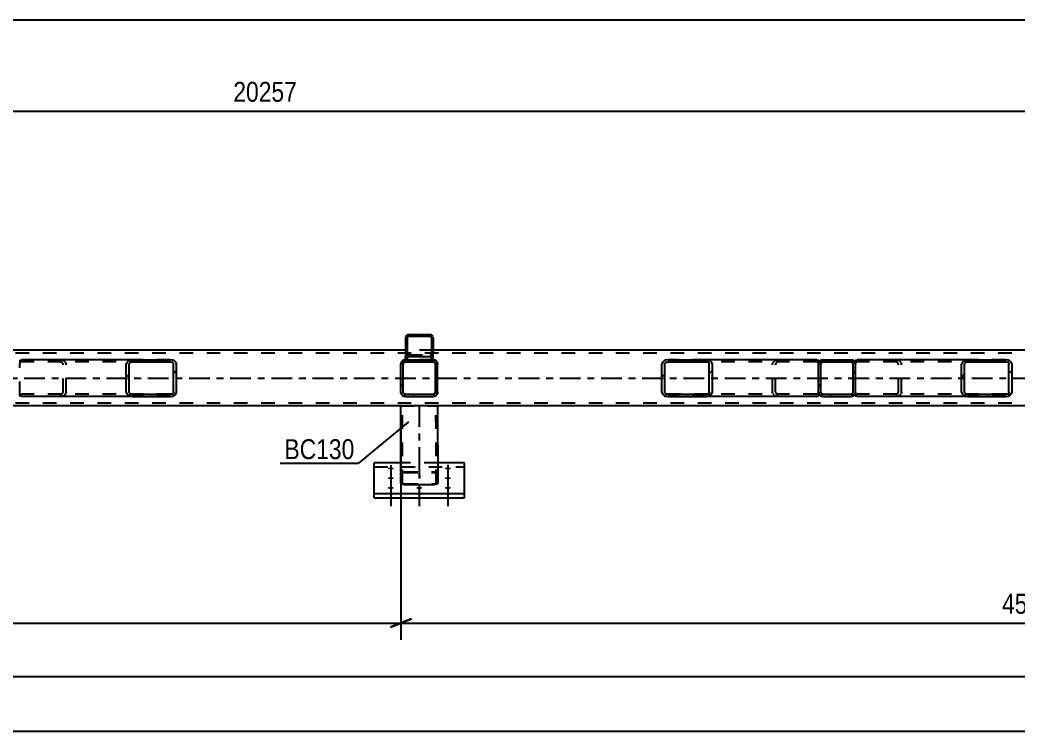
# Model space of a CAD drawing. Header units: millimetres. Extents: x -174 to 1015, y -641 to 200.
# Drawn here: x 423.4 to 566.7, y -306.3 to -204.1 of the extents above; entities that cross this region are included whole.
import ezdxf

# ---------------------------------------------------------------- set-up
doc = ezdxf.new("R2010")
doc.units = ezdxf.units.MM
doc.linetypes.add('DXK_LINE_DOT2', pattern=[3.9198, 1.9599, -1.9599])
doc.linetypes.add('DXK_LINE_DOT3', pattern=[5.9187, 2.979, -0.9799, 0.9799, -0.9799])
doc.styles.add('Arial Narrow', font='ARIALN.TTF', dxfattribs={"height": 0.2})

# ---------------------------------------------------------------- blocks, each defined once
blk = doc.blocks.new('Part-814735029-2453 - 2428')
at = {"linetype": 'Continuous'}
h = blk.add_hatch(dxfattribs=at)
h.set_pattern_fill('', scale=0.7, style=0, pattern_type=0)
h.set_pattern_definition([(45, (522.294, -258.1836), (-1.57154, 1.57154), [])])
h.paths.add_polyline_path([(521.96, -258.23), (522.29, -258.18), (522.58, -258.04), (522.77, -257.84), (522.84, -257.59), (522.84, -253.59), (522.77, -253.35), (522.58, -253.14), (522.29, -253), (521.96, -252.95), (516.47, -252.95), (516.13, -253), (515.85, -253.14), (515.66, -253.35), (515.59, -253.59), (515.59, -257.59), (515.66, -257.84), (515.85, -258.04), (516.13, -258.18), (516.47, -258.23)])
h.paths.add_polyline_path([(516.3, -257.89), (516.16, -257.82), (516.06, -257.71), (516.03, -257.59), (516.03, -253.59), (516.06, -253.47), (516.16, -253.37), (516.3, -253.3), (516.47, -253.27), (521.96, -253.27), (522.13, -253.3), (522.27, -253.37), (522.36, -253.47), (522.4, -253.59), (522.4, -257.59), (522.36, -257.71), (522.27, -257.82), (522.13, -257.89), (521.96, -257.91), (516.47, -257.91)])
at = {"color": 2, "linetype": 'Continuous'}
for p, q in [((515.66, -253.35), (515.59, -253.59)), ((515.59, -257.59), (515.59, -253.59)), ((516.03, -253.59), (516.06, -253.47)), ((516.03, -257.59), (516.03, -253.59)), ((516.47, -252.95), (516.13, -253)), ((516.3, -253.3), (516.47, -253.27)), ((516.47, -252.95), (521.96, -252.95)), ((516.47, -253.27), (521.96, -253.27)), ((537.84, -252.95), (521.96, -252.95)), ((522.29, -253), (521.96, -252.95)), ((521.96, -253.27), (522.13, -253.3)), ((522.36, -253.47), (522.4, -253.59)), ((522.4, -257.59), (522.4, -253.59)), ((522.84, -253.59), (522.77, -253.35)), ((522.84, -257.59), (522.84, -253.59)), ((537.84, -252.95), (538.1, -252.99)), ((538.1, -252.99), (538.1, -253)), ((538.1, -253), (538.1, -253.14)), ((538.1, -253.14), (538.1, -253.59)), ((515.59, -257.59), (515.66, -257.84)), ((516.06, -257.71), (516.03, -257.59)), ((516.47, -257.91), (516.3, -257.89)), ((516.47, -257.91), (521.96, -257.91)), ((522.13, -257.89), (521.96, -257.91)), ((522.4, -257.59), (522.36, -257.71)), ((522.77, -257.84), (522.84, -257.59)), ((538.1, -258.2), (538.1, -257.59)), ((516.13, -258.18), (516.47, -258.23)), ((516.47, -258.23), (521.96, -258.23)), ((521.96, -258.23), (522.29, -258.18)), ((537.84, -258.23), (521.96, -258.23)), ((537.84, -258.23), (538.1, -258.2))]:
    blk.add_line(p, q, dxfattribs=at)
at = {"color": 7, "linetype": 'DXK_LINE_DOT2'}
for p, q in [((521.96, -252.95), (516.47, -252.95)), ((537.84, -253.27), (516.47, -253.27)), ((531.47, -253.59), (531.54, -253.35)), ((531.47, -257.59), (531.47, -253.59)), ((531.95, -253.47), (531.91, -253.59)), ((531.91, -257.59), (531.91, -253.59)), ((532.02, -253), (532.35, -252.95)), ((532.35, -253.27), (532.18, -253.3)), ((538.01, -253.3), (537.84, -253.27)), ((538.1, -253.34), (538.01, -253.3)), ((538.1, -253.14), (538.1, -253.34)), ((538.1, -257.59), (538.1, -253.35)), ((537.84, -257.91), (516.47, -257.91)), ((531.54, -257.84), (531.47, -257.59)), ((531.91, -257.59), (531.95, -257.71)), ((532.18, -257.89), (532.35, -257.91)), ((537.84, -257.91), (538.01, -257.89)), ((538.01, -257.89), (538.1, -257.84)), ((521.96, -258.23), (516.47, -258.23)), ((532.35, -258.23), (532.02, -258.18))]:
    blk.add_line(p, q, dxfattribs=at)
at = {"color": 2, "linetype": 'Continuous'}
for centre, radius, start, end in [((516.33, -253.78), 0.802, 104.5548, 147.5897), ((516.4, -253.68), 0.401, 104.5548, 147.5897), ((522.03, -253.68), 0.401, 32.4103, 75.4452), ((522.09, -253.78), 0.802, 32.4103, 75.4452), ((516.33, -257.41), 0.802, 212.4103, 255.4452), ((516.4, -257.5), 0.401, 212.4103, 255.4452), ((522.03, -257.5), 0.401, 284.5548, 327.5897), ((522.09, -257.41), 0.802, 284.5548, 327.5897)]:
    blk.add_arc(centre, radius, start, end, dxfattribs=at)
at = {"color": 7, "linetype": 'DXK_LINE_DOT2'}
for centre, radius, start, end in [((532.22, -253.78), 0.802, 104.5548, 147.5897), ((532.28, -253.68), 0.401, 104.5548, 147.5897), ((532.22, -257.41), 0.802, 212.4103, 255.4452), ((532.28, -257.5), 0.401, 212.4103, 255.4452)]:
    blk.add_arc(centre, radius, start, end, dxfattribs=at)
blk = doc.blocks.new('Bolt-814735029-2440 - 2428')
at = {"linetype": 'Continuous'}
for points in [[(476.64, -268.71), (476.55, -268.71), (476.46, -268.7), (476.38, -268.69), (476.32, -268.66), (476.26, -268.64), (476.23, -268.61), (476.21, -268.58), (476.21, -268.55), (476.23, -268.52), (476.26, -268.49), (476.32, -268.46), (476.38, -268.44), (476.46, -268.43), (476.55, -268.42), (476.64, -268.41), (476.74, -268.42), (476.82, -268.43), (476.9, -268.44), (476.97, -268.46), (477.02, -268.49), (477.06, -268.52), (477.08, -268.55), (477.08, -268.58), (477.06, -268.61), (477.02, -268.64), (476.97, -268.66), (476.9, -268.69), (476.82, -268.7), (476.74, -268.71)], [(484.84, -268.71), (484.75, -268.71), (484.66, -268.7), (484.58, -268.68), (484.52, -268.66), (484.46, -268.64), (484.43, -268.61), (484.41, -268.58), (484.41, -268.55), (484.43, -268.52), (484.46, -268.49), (484.52, -268.46), (484.58, -268.44), (484.66, -268.43), (484.75, -268.42), (484.84, -268.41), (484.94, -268.42), (485.02, -268.43), (485.1, -268.44), (485.17, -268.46), (485.22, -268.49), (485.26, -268.52), (485.28, -268.55), (485.28, -268.58), (485.26, -268.61), (485.22, -268.64), (485.17, -268.66), (485.1, -268.68), (485.02, -268.7), (484.94, -268.71)], [(476.64, -270.12), (476.55, -270.11), (476.46, -270.1), (476.38, -270.09), (476.32, -270.07), (476.26, -270.04), (476.23, -270.01), (476.21, -269.98), (476.21, -269.95), (476.23, -269.92), (476.26, -269.89), (476.32, -269.87), (476.38, -269.84), (476.46, -269.83), (476.55, -269.82), (476.64, -269.82), (476.74, -269.82), (476.82, -269.83), (476.9, -269.84), (476.97, -269.87), (477.02, -269.89), (477.06, -269.92), (477.08, -269.95), (477.08, -269.98), (477.06, -270.01), (477.02, -270.04), (476.97, -270.07), (476.9, -270.09), (476.82, -270.1), (476.74, -270.11)], [(484.84, -270.12), (484.75, -270.11), (484.66, -270.1), (484.58, -270.09), (484.52, -270.07), (484.46, -270.04), (484.43, -270.01), (484.41, -269.98), (484.41, -269.95), (484.43, -269.92), (484.46, -269.89), (484.52, -269.86), (484.58, -269.84), (484.66, -269.83), (484.75, -269.82), (484.84, -269.82), (484.94, -269.82), (485.02, -269.83), (485.1, -269.84), (485.17, -269.86), (485.22, -269.89), (485.26, -269.92), (485.28, -269.95), (485.28, -269.98), (485.26, -270.01), (485.22, -270.04), (485.17, -270.07), (485.1, -270.09), (485.02, -270.1), (484.94, -270.11)], [(476.64, -271.52), (476.55, -271.52), (476.46, -271.51), (476.38, -271.49), (476.32, -271.47), (476.26, -271.44), (476.23, -271.41), (476.21, -271.38), (476.21, -271.35), (476.23, -271.32), (476.26, -271.29), (476.32, -271.27), (476.38, -271.25), (476.46, -271.23), (476.55, -271.22), (476.64, -271.22), (476.74, -271.22), (476.82, -271.23), (476.9, -271.25), (476.97, -271.27), (477.02, -271.29), (477.06, -271.32), (477.08, -271.35), (477.08, -271.38), (477.06, -271.41), (477.02, -271.44), (476.97, -271.47), (476.9, -271.49), (476.82, -271.51), (476.74, -271.52)], [(480.74, -271.52), (480.65, -271.52), (480.56, -271.51), (480.49, -271.49), (480.42, -271.47), (480.36, -271.44), (480.33, -271.41), (480.31, -271.38), (480.31, -271.35), (480.33, -271.32), (480.36, -271.29), (480.42, -271.27), (480.49, -271.25), (480.56, -271.23), (480.65, -271.22), (480.74, -271.22), (480.84, -271.22), (480.92, -271.23), (481, -271.25), (481.07, -271.27), (481.12, -271.29), (481.16, -271.32), (481.18, -271.35), (481.18, -271.38), (481.16, -271.41), (481.12, -271.44), (481.07, -271.47), (481, -271.49), (480.92, -271.51), (480.84, -271.52)], [(484.84, -271.52), (484.75, -271.51), (484.66, -271.51), (484.58, -271.49), (484.52, -271.47), (484.46, -271.44), (484.43, -271.41), (484.41, -271.38), (484.41, -271.35), (484.43, -271.32), (484.46, -271.29), (484.52, -271.27), (484.58, -271.25), (484.66, -271.23), (484.75, -271.22), (484.84, -271.22), (484.94, -271.22), (485.02, -271.23), (485.1, -271.25), (485.17, -271.27), (485.22, -271.29), (485.26, -271.32), (485.28, -271.35), (485.28, -271.38), (485.26, -271.41), (485.22, -271.44), (485.17, -271.47), (485.1, -271.49), (485.02, -271.51), (484.94, -271.51)]]:
    blk.add_hatch(color=1, dxfattribs=at).paths.add_polyline_path(points)
at = {"color": 1, "linetype": 'Continuous'}
for p, q in [((476.64, -268.08), (476.64, -271.19)), ((484.84, -268.07), (484.84, -271.19)), ((476.64, -269.48), (476.64, -272.6)), ((484.84, -269.48), (484.84, -272.6)), ((476.64, -270.88), (476.64, -274)), ((480.74, -270.88), (480.74, -274)), ((484.84, -270.88), (484.84, -274))]:
    blk.add_line(p, q, dxfattribs=at)
at = {"color": 1, "linetype": 'DXK_LINE_DOT2'}
blk.add_line((480.74, -268.07), (480.74, -271.19), dxfattribs=at)
blk = doc.blocks.new('Part-814735029-2441 - 2428')
at = {"color": 2, "linetype": 'Continuous'}
for p, q in [((474.25, -272.79), (474.25, -267.74)), ((478.1, -267.74), (474.25, -267.74)), ((487.25, -267.74), (483.38, -267.74)), ((487.25, -272.79), (487.25, -267.74)), ((474.25, -272.19), (487.25, -272.19)), ((474.25, -272.79), (487.25, -272.79))]:
    blk.add_line(p, q, dxfattribs=at)
at = {"color": 7, "linetype": 'DXK_LINE_DOT2'}
for p, q in [((478.14, -267.74), (478.1, -267.74)), ((483.38, -267.74), (478.14, -267.74)), ((474.25, -268.34), (487.25, -268.34))]:
    blk.add_line(p, q, dxfattribs=at)
blk = doc.blocks.new('Part-814735029-2506 - 2428')
at = {"linetype": 'Continuous'}
h = blk.add_hatch(dxfattribs=at)
h.set_pattern_fill('', scale=0.7, style=0, pattern_type=0)
h.set_pattern_definition([(45, (565.3502, -258.1836), (-1.57154, 1.57154), [])])
h.paths.add_polyline_path([(565.01, -258.23), (565.35, -258.18), (565.64, -258.04), (565.83, -257.84), (565.89, -257.59), (565.89, -253.59), (565.83, -253.35), (565.64, -253.14), (565.35, -253), (565.01, -252.95), (559.52, -252.95), (559.19, -253), (558.9, -253.14), (558.71, -253.35), (558.64, -253.59), (558.64, -257.59), (558.71, -257.84), (558.9, -258.04), (559.19, -258.18), (559.52, -258.23)])
h.paths.add_polyline_path([(559.35, -257.89), (559.21, -257.82), (559.12, -257.71), (559.08, -257.59), (559.08, -253.59), (559.12, -253.47), (559.21, -253.37), (559.35, -253.3), (559.52, -253.27), (565.01, -253.27), (565.18, -253.3), (565.32, -253.37), (565.42, -253.47), (565.45, -253.59), (565.45, -257.59), (565.42, -257.71), (565.32, -257.82), (565.18, -257.89), (565.01, -257.91), (559.52, -257.91)])
at = {"color": 2, "linetype": 'Continuous'}
for p, q in [((543.38, -252.99), (543.64, -252.95)), ((543.38, -252.99), (543.38, -253.59)), ((559.52, -252.95), (543.64, -252.95)), ((558.71, -253.35), (558.64, -253.59)), ((558.64, -257.59), (558.64, -253.59)), ((559.08, -253.59), (559.12, -253.47)), ((559.08, -257.59), (559.08, -253.59)), ((559.52, -252.95), (559.19, -253)), ((559.35, -253.3), (559.52, -253.27)), ((559.52, -252.95), (565.01, -252.95)), ((559.52, -253.27), (565.01, -253.27)), ((565.35, -253), (565.01, -252.95)), ((565.01, -253.27), (565.18, -253.3)), ((565.42, -253.47), (565.45, -253.59)), ((565.45, -257.59), (565.45, -253.59)), ((565.89, -253.59), (565.83, -253.35)), ((565.89, -257.59), (565.89, -253.59)), ((543.38, -258.18), (543.38, -257.59)), ((558.64, -257.59), (558.71, -257.84)), ((559.12, -257.71), (559.08, -257.59)), ((559.52, -257.91), (559.35, -257.89)), ((559.52, -257.91), (565.01, -257.91)), ((565.18, -257.89), (565.01, -257.91)), ((565.45, -257.59), (565.42, -257.71)), ((565.83, -257.84), (565.89, -257.59)), ((543.38, -258.2), (543.38, -258.18)), ((543.64, -258.23), (543.38, -258.2)), ((559.52, -258.23), (543.64, -258.23)), ((559.19, -258.18), (559.52, -258.23)), ((559.52, -258.23), (565.01, -258.23)), ((565.01, -258.23), (565.35, -258.18))]:
    blk.add_line(p, q, dxfattribs=at)
at = {"color": 7, "linetype": 'DXK_LINE_DOT2'}
for p, q in [((543.38, -252.99), (543.38, -253.34)), ((543.47, -253.3), (543.38, -253.34)), ((543.38, -258.04), (543.38, -253.59)), ((543.64, -253.27), (543.47, -253.3)), ((565.01, -253.27), (543.64, -253.27)), ((549.13, -252.95), (549.46, -253)), ((549.3, -253.3), (549.13, -253.27)), ((549.57, -253.59), (549.53, -253.47)), ((549.57, -257.59), (549.57, -253.59)), ((549.94, -253.35), (550.01, -253.59)), ((550.01, -257.59), (550.01, -253.59)), ((565.01, -252.95), (559.52, -252.95)), ((543.38, -257.84), (543.47, -257.89)), ((543.47, -257.89), (543.64, -257.91)), ((565.01, -257.91), (543.64, -257.91)), ((549.13, -257.91), (549.3, -257.89)), ((549.53, -257.71), (549.57, -257.59)), ((550.01, -257.59), (549.94, -257.84)), ((549.46, -258.18), (549.13, -258.23)), ((565.01, -258.23), (559.52, -258.23))]:
    blk.add_line(p, q, dxfattribs=at)
for centre, radius, start, end in [((549.2, -253.68), 0.401, 32.4104, 75.4452), ((549.26, -253.78), 0.802, 32.4104, 75.4452), ((549.2, -257.5), 0.401, 284.5548, 327.5896), ((549.26, -257.41), 0.802, 284.5548, 327.5896)]:
    blk.add_arc(centre, radius, start, end, dxfattribs=at)
at = {"color": 2, "linetype": 'Continuous'}
for centre, radius, start, end in [((559.39, -253.78), 0.802, 104.5548, 147.5896), ((559.46, -253.68), 0.401, 104.5548, 147.5896), ((565.08, -253.68), 0.401, 32.4104, 75.4452), ((565.15, -253.78), 0.802, 32.4104, 75.4452), ((559.39, -257.41), 0.802, 212.4104, 255.4452), ((559.46, -257.5), 0.401, 212.4104, 255.4452), ((565.08, -257.5), 0.401, 284.5548, 327.5896), ((565.15, -257.41), 0.802, 284.5548, 327.5896)]:
    blk.add_arc(centre, radius, start, end, dxfattribs=at)
blk = doc.blocks.new('Part-814735029-2469 - 2428')
at = {"color": 2, "linetype": 'Continuous'}
for p, q in [((478.11, -270.7), (478.1, -259.59)), ((483.38, -259.59), (483.39, -270.7)), ((478.14, -270.77), (478.11, -270.7)), ((478.25, -270.82), (478.14, -270.77)), ((478.4, -270.86), (478.25, -270.82)), ((478.59, -270.87), (478.4, -270.86)), ((478.59, -270.87), (482.91, -270.87)), ((483.09, -270.86), (482.91, -270.87)), ((483.24, -270.82), (483.09, -270.86)), ((483.35, -270.77), (483.24, -270.82)), ((483.39, -270.7), (483.35, -270.77))]:
    blk.add_line(p, q, dxfattribs=at)
at = {"color": 7, "linetype": 'DXK_LINE_DOT2'}
for p, q in [((478.1, -259.59), (483.38, -259.59)), ((478.35, -270.7), (478.34, -259.59)), ((483.15, -270.7), (483.14, -259.59)), ((478.11, -269.23), (478.14, -269.16)), ((478.14, -269.16), (478.25, -269.11)), ((478.25, -269.11), (478.4, -269.08)), ((478.36, -269.2), (478.35, -269.23)), ((478.42, -269.17), (478.36, -269.2)), ((478.4, -269.08), (478.59, -269.06)), ((478.49, -269.15), (478.42, -269.17)), ((478.59, -269.14), (478.49, -269.15)), ((478.59, -269.06), (482.91, -269.06)), ((478.59, -269.14), (482.91, -269.14)), ((482.91, -269.06), (483.09, -269.08)), ((483, -269.15), (482.91, -269.14)), ((483.07, -269.17), (483, -269.15)), ((483.07, -269.17), (483.09, -269.18)), ((483.09, -269.08), (483.24, -269.11)), ((483.09, -269.18), (483.13, -269.2)), ((483.15, -269.23), (483.13, -269.2)), ((483.24, -269.11), (483.35, -269.16)), ((483.35, -269.16), (483.39, -269.23)), ((478.35, -270.7), (478.36, -270.74)), ((478.36, -270.74), (478.42, -270.76)), ((478.42, -270.76), (478.49, -270.78)), ((478.49, -270.78), (478.59, -270.79)), ((478.59, -270.79), (482.91, -270.79)), ((482.91, -270.79), (483, -270.78)), ((483, -270.78), (483.07, -270.76)), ((483.07, -270.76), (483.13, -270.74)), ((483.13, -270.74), (483.15, -270.7))]:
    blk.add_line(p, q, dxfattribs=at)
at = {"color": 7, "linetype": 'DXK_LINE_DOT3'}
blk.add_line((480.74, -259.59), (480.75, -269.97), dxfattribs=at)
blk = doc.blocks.new('Part-814735029-2471 - 2428')
at = {"linetype": 'Continuous'}
h = blk.add_hatch(dxfattribs=at)
h.set_pattern_fill('', scale=0.7, style=0, pattern_type=0)
h.set_pattern_definition([(45, (542.9853, -258.1836), (-1.57154, 1.57154), [])])
h.paths.add_polyline_path([(542.74, -258.23), (542.99, -258.18), (543.19, -258.04), (543.33, -257.84), (543.38, -257.59), (543.38, -253.59), (543.33, -253.35), (543.19, -253.14), (542.99, -253), (542.74, -252.95), (538.74, -252.95), (538.5, -253), (538.29, -253.14), (538.15, -253.35), (538.1, -253.59), (538.1, -257.59), (538.15, -257.84), (538.29, -258.04), (538.5, -258.18), (538.74, -258.23)])
h.paths.add_polyline_path([(538.62, -257.89), (538.51, -257.82), (538.44, -257.71), (538.42, -257.59), (538.42, -253.59), (538.44, -253.47), (538.51, -253.37), (538.62, -253.3), (538.74, -253.27), (542.74, -253.27), (542.86, -253.3), (542.97, -253.37), (543.04, -253.47), (543.06, -253.59), (543.06, -257.59), (543.04, -257.71), (542.97, -257.82), (542.86, -257.89), (542.74, -257.91), (538.74, -257.91)])
at = {"color": 7, "linetype": 'DXK_LINE_DOT2'}
for p, q in [((538.1, -253.59), (538.15, -253.35)), ((538.1, -257.59), (538.1, -253.59)), ((538.44, -253.47), (538.42, -253.59)), ((538.42, -257.59), (538.42, -253.59)), ((538.5, -253), (538.74, -252.95)), ((538.74, -253.27), (538.62, -253.3)), ((538.74, -252.95), (542.74, -252.95)), ((538.74, -253.27), (542.74, -253.27)), ((542.74, -252.95), (542.99, -253)), ((542.86, -253.3), (542.74, -253.27)), ((543.06, -253.59), (543.04, -253.47)), ((543.06, -257.59), (543.06, -253.59)), ((543.33, -253.35), (543.38, -253.59)), ((543.38, -257.59), (543.38, -253.59)), ((538.15, -257.84), (538.1, -257.59)), ((538.42, -257.59), (538.44, -257.71)), ((538.62, -257.89), (538.74, -257.91)), ((538.74, -257.91), (542.74, -257.91)), ((542.74, -257.91), (542.86, -257.89)), ((543.04, -257.71), (543.06, -257.59)), ((543.38, -257.59), (543.33, -257.84)), ((538.74, -258.23), (538.5, -258.18)), ((538.74, -258.23), (542.74, -258.23)), ((542.99, -258.18), (542.74, -258.23))]:
    blk.add_line(p, q, dxfattribs=at)
at = {"color": 2, "linetype": 'Continuous'}
for p, q in [((538.15, -253.35), (538.1, -253.59)), ((538.1, -257.59), (538.1, -253.59)), ((538.42, -253.59), (538.44, -253.47)), ((538.42, -257.59), (538.42, -253.59)), ((538.74, -252.95), (538.5, -253)), ((538.62, -253.3), (538.74, -253.27)), ((538.74, -252.95), (542.74, -252.95)), ((538.74, -253.27), (542.74, -253.27)), ((542.99, -253), (542.74, -252.95)), ((542.74, -253.27), (542.86, -253.3)), ((543.04, -253.47), (543.06, -253.59)), ((543.06, -257.59), (543.06, -253.59)), ((543.38, -253.59), (543.33, -253.35)), ((543.38, -257.59), (543.38, -253.59)), ((538.1, -257.59), (538.15, -257.84)), ((538.44, -257.71), (538.42, -257.59)), ((538.74, -257.91), (538.62, -257.89)), ((538.74, -257.91), (542.74, -257.91)), ((542.86, -257.89), (542.74, -257.91)), ((543.06, -257.59), (543.04, -257.71)), ((543.33, -257.84), (543.38, -257.59)), ((538.5, -258.18), (538.74, -258.23)), ((538.74, -258.23), (542.74, -258.23)), ((542.74, -258.23), (542.99, -258.18))]:
    blk.add_line(p, q, dxfattribs=at)
at = {"color": 7, "linetype": 'DXK_LINE_DOT2'}
for centre, radius, start, end in [((538.74, -253.59), 0.64, 112.5, 157.5), ((538.74, -253.59), 0.32, 112.5, 157.5), ((542.74, -253.59), 0.32, 22.5, 67.5), ((542.74, -253.59), 0.64, 22.5, 67.5), ((538.74, -257.59), 0.64, 202.5, 247.5), ((538.74, -257.59), 0.32, 202.5, 247.5), ((542.74, -257.59), 0.32, 292.5, 337.5), ((542.74, -257.59), 0.64, 292.5, 337.5)]:
    blk.add_arc(centre, radius, start, end, dxfattribs=at)
at = {"color": 2, "linetype": 'Continuous'}
for centre, radius, start, end in [((538.74, -253.59), 0.64, 112.5, 157.5), ((538.74, -253.59), 0.32, 112.5, 157.5), ((542.74, -253.59), 0.32, 22.5, 67.5), ((542.74, -253.59), 0.64, 22.5, 67.5), ((538.74, -257.59), 0.64, 202.5, 247.5), ((538.74, -257.59), 0.32, 202.5, 247.5), ((542.74, -257.59), 0.32, 292.5, 337.5), ((542.74, -257.59), 0.64, 292.5, 337.5)]:
    blk.add_arc(centre, radius, start, end, dxfattribs=at)
blk = doc.blocks.new('Part-814735029-2475 - 2428')
at = {"linetype": 'Continuous'}
h = blk.add_hatch(dxfattribs=at)
h.set_pattern_fill('', scale=0.7, style=0, pattern_type=0)
h.set_pattern_definition([(45, (445.3514, -258.1836), (-1.57154, 1.57154), [])])
h.paths.add_polyline_path([(445.02, -258.23), (445.35, -258.18), (445.64, -258.04), (445.83, -257.84), (445.89, -257.59), (445.89, -253.59), (445.83, -253.35), (445.64, -253.14), (445.35, -253), (445.02, -252.95), (439.52, -252.95), (439.19, -253), (438.9, -253.14), (438.71, -253.35), (438.65, -253.59), (438.65, -257.59), (438.71, -257.84), (438.9, -258.04), (439.19, -258.18), (439.52, -258.23)])
h.paths.add_polyline_path([(439.36, -257.89), (439.21, -257.82), (439.12, -257.71), (439.08, -257.59), (439.08, -253.59), (439.12, -253.47), (439.21, -253.37), (439.36, -253.3), (439.52, -253.27), (445.02, -253.27), (445.18, -253.3), (445.33, -253.37), (445.42, -253.47), (445.45, -253.59), (445.45, -257.59), (445.42, -257.71), (445.33, -257.82), (445.18, -257.89), (445.02, -257.91), (439.52, -257.91)])
at = {"color": 2, "linetype": 'Continuous'}
for p, q in [((423.38, -252.99), (423.64, -252.95)), ((423.38, -252.99), (423.38, -253.59)), ((439.52, -252.95), (423.64, -252.95)), ((438.71, -253.35), (438.65, -253.59)), ((438.65, -257.59), (438.65, -253.59)), ((439.08, -253.59), (439.12, -253.47)), ((439.08, -257.59), (439.08, -253.59)), ((439.52, -252.95), (439.19, -253)), ((439.36, -253.3), (439.52, -253.27)), ((439.52, -252.95), (445.02, -252.95)), ((439.52, -253.27), (445.02, -253.27)), ((445.35, -253), (445.02, -252.95)), ((445.02, -253.27), (445.18, -253.3)), ((445.42, -253.47), (445.45, -253.59)), ((445.45, -257.59), (445.45, -253.59)), ((445.89, -253.59), (445.83, -253.35)), ((445.89, -257.59), (445.89, -253.59)), ((423.38, -258.18), (423.38, -257.59)), ((438.65, -257.59), (438.71, -257.84)), ((439.12, -257.71), (439.08, -257.59)), ((439.52, -257.91), (439.36, -257.89)), ((439.52, -257.91), (445.02, -257.91)), ((445.18, -257.89), (445.02, -257.91)), ((445.45, -257.59), (445.42, -257.71)), ((445.83, -257.84), (445.89, -257.59)), ((423.38, -258.2), (423.38, -258.18)), ((423.64, -258.23), (423.38, -258.2)), ((439.52, -258.23), (423.64, -258.23)), ((439.19, -258.18), (439.52, -258.23)), ((439.52, -258.23), (445.02, -258.23)), ((445.02, -258.23), (445.35, -258.18))]:
    blk.add_line(p, q, dxfattribs=at)
at = {"color": 7, "linetype": 'DXK_LINE_DOT2'}
for p, q in [((423.38, -252.99), (423.38, -253.34)), ((423.47, -253.3), (423.38, -253.34)), ((423.38, -258.04), (423.38, -253.59)), ((423.64, -253.27), (423.47, -253.3)), ((445.02, -253.27), (423.64, -253.27)), ((429.13, -252.95), (429.47, -253)), ((429.3, -253.3), (429.13, -253.27)), ((429.57, -253.59), (429.54, -253.47)), ((429.57, -257.59), (429.57, -253.59)), ((429.94, -253.35), (430.01, -253.59)), ((430.01, -257.59), (430.01, -253.59)), ((445.02, -252.95), (439.52, -252.95)), ((423.38, -257.84), (423.47, -257.89)), ((423.47, -257.89), (423.64, -257.91)), ((445.02, -257.91), (423.64, -257.91)), ((429.13, -257.91), (429.3, -257.89)), ((429.54, -257.71), (429.57, -257.59)), ((430.01, -257.59), (429.94, -257.84)), ((429.47, -258.18), (429.13, -258.23)), ((445.02, -258.23), (439.52, -258.23))]:
    blk.add_line(p, q, dxfattribs=at)
for centre, radius, start, end in [((429.2, -253.68), 0.401, 32.4103, 75.4452), ((429.26, -253.78), 0.802, 32.4103, 75.4452), ((429.2, -257.5), 0.401, 284.5548, 327.5897), ((429.26, -257.41), 0.802, 284.5548, 327.5897)]:
    blk.add_arc(centre, radius, start, end, dxfattribs=at)
at = {"color": 2, "linetype": 'Continuous'}
for centre, radius, start, end in [((439.39, -253.78), 0.802, 104.5548, 147.5897), ((439.46, -253.68), 0.401, 104.5548, 147.5897), ((445.08, -253.68), 0.401, 32.4103, 75.4452), ((445.15, -253.78), 0.802, 32.4103, 75.4452), ((439.39, -257.41), 0.802, 212.4103, 255.4452), ((439.46, -257.5), 0.401, 212.4103, 255.4452), ((445.08, -257.5), 0.401, 284.5548, 327.5897), ((445.15, -257.41), 0.802, 284.5548, 327.5897)]:
    blk.add_arc(centre, radius, start, end, dxfattribs=at)
blk = doc.blocks.new('Part-814735029-2514 - 2428')
at = {"linetype": 'Continuous'}
h = blk.add_hatch(dxfattribs=at)
h.set_pattern_fill('', scale=0.7, style=0, pattern_type=0)
h.set_pattern_definition([(45, (482.9897, -258.1836), (-1.57154, 1.57154), [])])
h.paths.add_polyline_path([(482.74, -258.23), (482.99, -258.18), (483.2, -258.04), (483.34, -257.84), (483.38, -257.59), (483.38, -253.59), (483.34, -253.35), (483.2, -253.14), (482.99, -253), (482.74, -252.95), (478.74, -252.95), (478.5, -253), (478.29, -253.14), (478.15, -253.35), (478.1, -253.59), (478.1, -257.59), (478.15, -257.84), (478.29, -258.04), (478.5, -258.18), (478.74, -258.23)])
h.paths.add_polyline_path([(478.62, -257.89), (478.52, -257.82), (478.45, -257.71), (478.42, -257.59), (478.42, -253.59), (478.45, -253.47), (478.52, -253.37), (478.62, -253.3), (478.74, -253.27), (482.74, -253.27), (482.87, -253.3), (482.97, -253.37), (483.04, -253.47), (483.06, -253.59), (483.06, -257.59), (483.04, -257.71), (482.97, -257.82), (482.87, -257.89), (482.74, -257.91), (478.74, -257.91)])
at = {"color": 7, "linetype": 'DXK_LINE_DOT2'}
for p, q in [((478.1, -253.59), (478.15, -253.35)), ((478.1, -257.59), (478.1, -253.59)), ((478.45, -253.47), (478.42, -253.59)), ((478.42, -257.59), (478.42, -253.59)), ((478.5, -253), (478.74, -252.95)), ((478.74, -253.27), (478.62, -253.3)), ((482.74, -252.95), (478.74, -252.95)), ((478.74, -253.27), (482.74, -253.27)), ((482.74, -252.95), (482.99, -253)), ((482.87, -253.3), (482.74, -253.27)), ((483.06, -253.59), (483.04, -253.47)), ((483.06, -257.59), (483.06, -253.59)), ((483.34, -253.35), (483.38, -253.59)), ((483.38, -257.59), (483.38, -253.59)), ((478.15, -257.84), (478.1, -257.59)), ((478.42, -257.59), (478.45, -257.71)), ((478.62, -257.89), (478.74, -257.91)), ((478.74, -257.91), (482.74, -257.91)), ((482.74, -257.91), (482.87, -257.89)), ((483.04, -257.71), (483.06, -257.59)), ((483.38, -257.59), (483.34, -257.84)), ((478.74, -258.23), (478.5, -258.18)), ((478.74, -258.23), (482.74, -258.23)), ((482.99, -258.18), (482.74, -258.23))]:
    blk.add_line(p, q, dxfattribs=at)
at = {"color": 2, "linetype": 'Continuous'}
for p, q in [((478.15, -253.35), (478.1, -253.59)), ((478.1, -257.59), (478.1, -253.59)), ((478.42, -253.59), (478.45, -253.47)), ((478.42, -257.59), (478.42, -253.59)), ((478.74, -252.95), (478.5, -253)), ((478.62, -253.3), (478.74, -253.27)), ((478.74, -252.95), (482.74, -252.95)), ((478.74, -253.27), (482.74, -253.27)), ((482.99, -253), (482.74, -252.95)), ((482.74, -253.27), (482.87, -253.3)), ((483.04, -253.47), (483.06, -253.59)), ((483.06, -257.59), (483.06, -253.59)), ((483.38, -253.59), (483.34, -253.35)), ((483.38, -257.59), (483.38, -253.59)), ((478.1, -257.59), (478.15, -257.84)), ((478.45, -257.71), (478.42, -257.59)), ((478.74, -257.91), (478.62, -257.89)), ((478.74, -257.91), (482.74, -257.91)), ((482.87, -257.89), (482.74, -257.91)), ((483.06, -257.59), (483.04, -257.71)), ((483.34, -257.84), (483.38, -257.59)), ((478.5, -258.18), (478.74, -258.23)), ((478.74, -258.23), (482.74, -258.23)), ((482.74, -258.23), (482.99, -258.18))]:
    blk.add_line(p, q, dxfattribs=at)
at = {"color": 7, "linetype": 'DXK_LINE_DOT2'}
for centre, radius, start, end in [((478.74, -253.59), 0.64, 112.5, 157.5), ((478.74, -253.59), 0.32, 112.5, 157.5), ((482.74, -253.59), 0.32, 22.5, 67.5), ((482.74, -253.59), 0.64, 22.5, 67.5), ((478.74, -257.59), 0.64, 202.5, 247.5), ((478.74, -257.59), 0.32, 202.5, 247.5), ((482.74, -257.59), 0.32, 292.5, 337.5), ((482.74, -257.59), 0.64, 292.5, 337.5)]:
    blk.add_arc(centre, radius, start, end, dxfattribs=at)
at = {"color": 2, "linetype": 'Continuous'}
for centre, radius, start, end in [((478.74, -253.59), 0.64, 112.5, 157.5), ((478.74, -253.59), 0.32, 112.5, 157.5), ((482.74, -253.59), 0.32, 22.5, 67.5), ((482.74, -253.59), 0.64, 22.5, 67.5), ((478.74, -257.59), 0.64, 202.5, 247.5), ((478.74, -257.59), 0.32, 202.5, 247.5), ((482.74, -257.59), 0.32, 292.5, 337.5), ((482.74, -257.59), 0.64, 292.5, 337.5)]:
    blk.add_arc(centre, radius, start, end, dxfattribs=at)
blk = doc.blocks.new('Part-814735029-2742 - 2428')
at = {"color": 7, "linetype": 'DXK_LINE_DOT2'}
for p, q in [((863.74, -251.99), (-67.26, -251.99)), ((482.74, -251.59), (478.74, -251.59)), ((863.74, -259.19), (-67.26, -259.19))]:
    blk.add_line(p, q, dxfattribs=at)
at = {"color": 2, "linetype": 'Continuous'}
for p, q in [((478.74, -251.59), (302.74, -251.59)), ((658.74, -251.59), (482.74, -251.59)), ((863.74, -259.59), (-67.26, -259.59))]:
    blk.add_line(p, q, dxfattribs=at)
at = {"color": 7, "linetype": 'DXK_LINE_DOT3'}
blk.add_line((-67.26, -255.59), (863.74, -255.59), dxfattribs=at)
blk = doc.blocks.new('Part-814735029-8055 - 2428')
at = {"linetype": 'Continuous'}
h = blk.add_hatch(dxfattribs=at)
h.set_pattern_fill('', scale=0.7, style=0, pattern_type=0)
h.set_pattern_definition([(45, (482.7437, -252.9011), (-1.5715, 1.5715), [])])
h.paths.add_polyline_path([(482.73, -252.95), (482.74, -252.9), (482.74, -249.82), (482.71, -249.63), (482.6, -249.47), (482.45, -249.37), (482.26, -249.33), (479.22, -249.33), (479.04, -249.37), (478.88, -249.47), (478.78, -249.63), (478.74, -249.82), (478.74, -252.9), (478.75, -252.95), (478.99, -252.95), (478.98, -252.9), (478.98, -249.82), (479, -249.72), (479.05, -249.64), (479.13, -249.59), (479.22, -249.57), (482.26, -249.57), (482.36, -249.59), (482.43, -249.64), (482.49, -249.72), (482.5, -249.82), (482.5, -252.9), (482.49, -252.95)])
at = {"color": 2, "linetype": 'Continuous'}
for p, q in [((479.22, -249.33), (479.04, -249.37)), ((479.22, -249.33), (482.26, -249.33)), ((482.45, -249.37), (482.26, -249.33)), ((478.78, -249.63), (478.74, -249.82)), ((478.74, -249.82), (478.74, -252.9)), ((478.98, -249.82), (479, -249.72)), ((478.98, -249.82), (478.98, -252.9)), ((479, -249.72), (479.05, -249.64)), ((479.05, -249.64), (479.13, -249.59)), ((479.13, -249.59), (479.22, -249.57)), ((479.22, -249.57), (482.26, -249.57)), ((482.26, -249.57), (482.36, -249.59)), ((482.36, -249.59), (482.43, -249.64)), ((482.43, -249.64), (482.49, -249.72)), ((482.49, -249.72), (482.5, -249.82)), ((482.5, -249.82), (482.5, -252.9)), ((482.74, -249.82), (482.71, -249.63)), ((482.74, -252.9), (482.74, -249.82)), ((478.74, -252.9), (478.74, -252.95)), ((478.74, -252.9), (478.75, -252.95)), ((478.75, -252.95), (478.99, -252.95)), ((479, -252.65), (478.98, -252.74)), ((478.98, -252.9), (478.99, -252.95)), ((479.05, -252.57), (479, -252.65)), ((479.13, -252.51), (479.05, -252.57)), ((479.22, -252.5), (479.13, -252.51)), ((479.22, -252.5), (482.26, -252.5)), ((482.36, -252.51), (482.26, -252.5)), ((482.43, -252.57), (482.36, -252.51)), ((482.49, -252.65), (482.43, -252.57)), ((482.5, -252.74), (482.49, -252.65)), ((482.5, -252.9), (482.49, -252.95)), ((482.49, -252.95), (482.73, -252.95)), ((482.73, -252.95), (482.74, -252.9)), ((482.74, -252.9), (482.74, -252.95))]:
    blk.add_line(p, q, dxfattribs=at)
at = {"color": 7, "linetype": 'DXK_LINE_DOT2'}
for p, q in [((478.74, -249.82), (478.74, -252.9)), ((478.98, -249.82), (478.98, -252.95)), ((482.5, -249.82), (482.5, -252.95)), ((482.74, -249.82), (482.74, -252.9)), ((479.04, -252.29), (479.22, -252.25)), ((479.22, -252.25), (482.26, -252.25)), ((482.26, -252.25), (482.45, -252.29)), ((478.74, -252.74), (478.78, -252.55)), ((478.99, -252.95), (478.74, -252.95)), ((482.74, -252.95), (482.49, -252.95)), ((482.71, -252.55), (482.74, -252.74))]:
    blk.add_line(p, q, dxfattribs=at)
at = {"color": 2, "linetype": 'Continuous'}
for centre, start, end in [((479.23, -249.81), 112.9249, 157.9205), ((482.26, -249.81), 22.0795, 67.0751)]:
    blk.add_arc(centre, 0.484, start, end, dxfattribs=at)
at = {"color": 7, "linetype": 'DXK_LINE_DOT2'}
for centre, start, end in [((479.23, -252.73), 112.9249, 157.9205), ((482.26, -252.73), 22.0795, 67.0751)]:
    blk.add_arc(centre, 0.484, start, end, dxfattribs=at)
blk = doc.blocks.new('StraightDimension-814735029-21260 - 2428')
at = {"color": 7, "linetype": 'Continuous'}
blk.add_line((-81.16, -204.11), (864.74, -204.11), dxfattribs=at)
blk = doc.blocks.new('StraightDimension-814735029-2865 - 2428')
at = {"color": 7, "linetype": 'Continuous'}
for p, q in [((478.1, -262.89), (478.1, -293.2)), ((479.6, -290.2), (476.6, -291.4)), ((478.1, -290.8), (658.1, -290.8))]:
    blk.add_line(p, q, dxfattribs=at)
at = {"color": 0}
blk.add_wipeout([(572.36, -290.05), (572.36, -285.85), (563.85, -285.85), (563.85, -290.05)], dxfattribs=at)
at = {"color": 3, "style": 'Arial Narrow'}
blk.add_text('4500', height=2.863, dxfattribs=at).set_placement((564.45, -289.45))
blk = doc.blocks.new('StraightDimension-814735029-2876 - 2428')
at = {"color": 7, "linetype": 'Continuous'}
for p, q in [((478.1, -262.89), (478.1, -293.2)), ((298.1, -290.8), (478.1, -290.8)), ((476.6, -291.4), (479.6, -290.2))]:
    blk.add_line(p, q, dxfattribs=at)
blk = doc.blocks.new('StraightDimension-814735029-2905 - 2428')
at = {"color": 7, "linetype": 'Continuous'}
blk.add_line((-81.16, -306.31), (864.74, -306.31), dxfattribs=at)
blk = doc.blocks.new('StraightDimension-814735029-2956 - 2428')
at = {"color": 7, "linetype": 'Continuous'}
blk.add_line((53.47, -217.22), (863.74, -217.22), dxfattribs=at)
at = {"color": 0}
blk.add_wipeout([(463.77, -216.47), (463.77, -212.27), (453.43, -212.27), (453.43, -216.47)], dxfattribs=at)
at = {"color": 3, "style": 'Arial Narrow'}
blk.add_text('20257', height=2.863, dxfattribs=at).set_placement((454.03, -215.87))
blk = doc.blocks.new('StraightDimension-814735029-22041 - 2428')
at = {"color": 7, "linetype": 'Continuous'}
blk.add_line((-80.16, -298.49), (863.74, -298.49), dxfattribs=at)
blk = doc.blocks.new('Mark-814735029-2465 - 2428')
at = {"color": 0}
blk.add_wipeout([(471.43, -267.23), (471.43, -264.23), (461.38, -264.23), (461.38, -267.23)], dxfattribs=at)
blk.add_wipeout([(471.43, -267.23), (471.43, -264.23), (461.38, -264.23), (461.38, -267.23)], dxfattribs=at)
at = {"color": 30, "linetype": 'Continuous'}
for p in [(479.17, -261.86), (460.78, -267.83)]:
    blk.add_line(p, (472.03, -267.83), dxfattribs=at)
at = {"color": 3, "style": 'Arial Narrow'}
blk.add_text('BC130', height=2.863, dxfattribs=at).set_placement((461.38, -267.23))

msp = doc.modelspace()

# ---------------------------------------------------------------- block references
for name in ['StraightDimension-814735029-21260 - 2428', 'Part-814735029-8055 - 2428', 'Part-814735029-2742 - 2428', 'Part-814735029-2475 - 2428', 'Part-814735029-2514 - 2428', 'Part-814735029-2453 - 2428', 'Part-814735029-2471 - 2428', 'Part-814735029-2506 - 2428', 'Part-814735029-2469 - 2428', 'Part-814735029-2441 - 2428', 'Bolt-814735029-2440 - 2428']:
    msp.add_blockref(name, (0, 0))

# ---------------------------------------------------------------- next in the draw order: block references
for name in ['StraightDimension-814735029-2956 - 2428', 'StraightDimension-814735029-2865 - 2428']:
    msp.add_blockref(name, (0, 0))

# ---------------------------------------------------------------- next in the draw order: block references
msp.add_blockref('StraightDimension-814735029-2876 - 2428', (0, 0))

# ---------------------------------------------------------------- next in the draw order: block references
msp.add_blockref('StraightDimension-814735029-2905 - 2428', (0, 0))

# ---------------------------------------------------------------- next in the draw order: block references
msp.add_blockref('StraightDimension-814735029-22041 - 2428', (0, 0))

# ---------------------------------------------------------------- next in the draw order: block references
msp.add_blockref('Mark-814735029-2465 - 2428', (0, 0))

doc.saveas('drawing.dxf')
